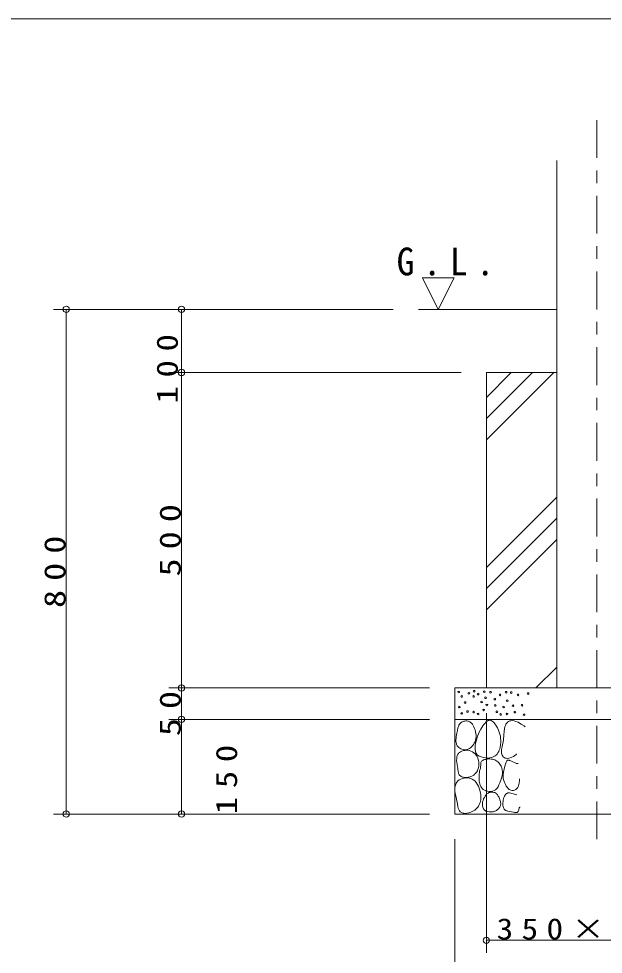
# Model space of a CAD drawing. Units: millimetres on the paper. Extents: x 0 to 420, y -594 to 297.
# Drawn here: x 300.1 to 346.5, y -396.1 to -322 of the extents above; entities that cross this region are included whole.
import ezdxf

# ---------------------------------------------------------------- set-up
doc = ezdxf.new("R2010")
doc.units = ezdxf.units.MM
doc.linetypes.add('USER2', pattern=[6, 3, -1, 1, -1])
for name, color, linetype, lineweight in [('0_2', 7, 'Continuous', 13), ('2D_DIMENSION', 7, 'Continuous', 13), ('3D_GLINE', 7, 'Continuous', 13), ('FMT', 7, 'Continuous', 13), ('FOOTING_C', 7, 'USER2', 13), ('HAT', 7, 'Continuous', 13), ('TEXT', 7, 'Continuous', 13)]:
    doc.layers.add(name, color=color, linetype=linetype, lineweight=lineweight)
doc.styles.add('ＭＳ ゴシック', font='')
doc.styles.get('ＭＳ ゴシック').set_extended_font_data('MS Gothic')

msp = doc.modelspace()

# ---------------------------------------------------------------- linework, layer by layer
at = {"layer": '0_2'}
for p, q in [((342.769, -333.23), (342.769, -375.035)), ((337.194, -350.035), (342.769, -350.035)), ((337.194, -350.035), (337.194, -375.035)), ((334.694, -375.035), (334.694, -385.035)), ((334.694, -375.035), (357.194, -375.035)), ((334.694, -377.535), (357.194, -377.535)), ((334.694, -385.035), (357.194, -385.035))]:
    msp.add_line(p, q, dxfattribs=at)
at = {"layer": '2D_DIMENSION'}
for p, q in [((329.808, -345.035), (302.9, -345.035)), ((303.9, -345.035), (303.9, -345.535)), ((329.808, -345.035), (312.036, -345.035)), ((313.036, -345.035), (313.036, -345.535)), ((303.9, -345.535), (303.9, -384.53)), ((313.036, -345.535), (313.036, -349.535)), ((313.036, -350.035), (313.036, -349.535)), ((329.802, -350.035), (312.036, -350.035)), ((335.194, -350.035), (312.036, -350.035)), ((313.036, -350.035), (313.036, -350.535)), ((313.036, -350.535), (313.036, -374.535)), ((313.036, -374.535), (313.036, -374.035)), ((332.694, -375.035), (312.036, -375.035)), ((332.694, -375.035), (312.036, -375.035)), ((313.036, -375.035), (313.036, -374.535)), ((313.036, -375.035), (313.036, -374.535)), ((313.036, -375.035), (313.036, -377.53)), ((337.194, -377.035), (337.194, -396.035)), ((332.7, -377.53), (312.036, -377.53)), ((332.7, -377.53), (312.036, -377.53)), ((313.036, -377.53), (313.036, -378.03)), ((313.036, -377.53), (313.036, -378.03)), ((313.036, -378.03), (313.036, -378.53)), ((313.036, -378.03), (313.036, -384.53)), ((303.9, -385.03), (303.9, -384.53)), ((313.036, -385.03), (313.036, -384.53)), ((332.7, -385.03), (302.9, -385.03)), ((332.7, -385.03), (312.036, -385.03)), ((334.694, -387.035), (334.694, -406.035)), ((337.194, -395.035), (337.694, -395.035)), ((337.694, -395.035), (354.194, -395.035))]:
    msp.add_line(p, q, dxfattribs=at)
for centre in [(303.9, -345.035), (313.036, -345.035), (313.036, -350.035), (313.036, -350.035), (313.036, -375.035), (313.036, -375.035), (313.036, -377.53), (313.036, -377.53), (303.9, -385.03), (313.036, -385.03), (337.194, -395.035)]:
    msp.add_circle(centre, 0.25, dxfattribs=at)
at = {"layer": '3D_GLINE'}
msp.add_line((331.808, -345.035), (342.769, -345.035), dxfattribs=at)
at = {"layer": 'FMT'}
msp.add_lwpolyline([(28, -579), (28, -322), (403, -322), (403, -579)], close=True, dxfattribs=at)
at = {"layer": 'FOOTING_C'}
msp.add_line((345.944, -330.035), (345.944, -387.535), dxfattribs=at)
at = {"layer": 'HAT'}
for p, q in [((337.194, -352.013), (339.173, -350.035)), ((337.194, -353.697), (340.856, -350.035)), ((337.194, -355.381), (342.54, -350.035)), ((337.194, -365.484), (342.769, -359.909)), ((337.194, -367.168), (342.769, -361.593)), ((337.194, -368.851), (342.769, -363.276)), ((341.113, -375.035), (342.769, -373.379))]:
    msp.add_line(p, q, dxfattribs=at)
for points in [[(334.859, -378.624), (334.897, -378.408), (334.945, -378.191), (334.978, -378.087), (335.022, -377.989), (335.077, -377.9), (335.148, -377.822), (335.207, -377.774), (335.273, -377.734), (335.345, -377.7), (335.42, -377.675), (335.497, -377.658), (335.575, -377.65), (335.651, -377.651), (335.725, -377.662), (335.779, -377.677), (335.83, -377.698), (335.879, -377.724), (335.925, -377.755), (336.01, -377.83), (336.087, -377.92), (336.154, -378.021), (336.212, -378.132), (336.262, -378.248), (336.303, -378.367), (336.34, -378.506), (336.366, -378.644), (336.38, -378.78), (336.38, -378.915), (336.367, -379.047), (336.339, -379.177), (336.297, -379.303), (336.239, -379.426), (336.179, -379.523), (336.109, -379.615), (336.03, -379.7), (335.943, -379.776), (335.848, -379.84), (335.748, -379.889), (335.643, -379.923), (335.533, -379.939), (335.44, -379.937), (335.348, -379.922), (335.257, -379.895), (335.169, -379.857), (335.087, -379.81), (335.012, -379.753), (334.946, -379.689), (334.891, -379.618), (334.86, -379.565), (334.836, -379.51), (334.816, -379.452), (334.802, -379.393), (334.786, -379.269), (334.784, -379.14), (334.795, -379.009), (334.813, -378.878)], [(337.137, -380.58), (336.964, -380.547), (336.79, -380.504), (336.707, -380.476), (336.629, -380.443), (336.558, -380.403), (336.495, -380.356), (336.445, -380.303), (336.404, -380.244), (336.371, -380.178), (336.345, -380.107), (336.326, -380.031), (336.314, -379.951), (336.308, -379.78), (336.32, -379.602), (336.348, -379.421), (336.387, -379.243), (336.431, -379.073), (336.494, -378.871), (336.564, -378.682), (336.649, -378.497), (336.752, -378.303), (336.908, -378.051), (336.997, -377.93), (337.09, -377.819), (337.188, -377.724), (337.288, -377.652), (337.338, -377.626), (337.389, -377.608), (337.439, -377.598), (337.49, -377.598), (337.572, -377.617), (337.652, -377.66), (337.731, -377.723), (337.806, -377.802), (337.878, -377.893), (337.946, -377.994), (338.067, -378.207), (338.148, -378.376), (338.214, -378.541), (338.265, -378.704), (338.303, -378.866), (338.327, -379.028), (338.339, -379.19), (338.337, -379.354), (338.324, -379.522), (338.286, -379.752), (338.256, -379.866), (338.219, -379.977), (338.173, -380.083), (338.116, -380.183), (338.05, -380.274), (337.971, -380.356), (337.885, -380.423), (337.79, -380.48), (337.687, -380.526), (337.579, -380.561), (337.469, -380.584), (337.356, -380.595), (337.245, -380.594)], [(334.923, -381.414), (334.872, -381.104), (334.851, -380.942), (334.841, -380.781), (334.844, -380.625), (334.853, -380.55), (334.867, -380.478), (334.887, -380.409), (334.913, -380.344), (334.946, -380.283), (334.987, -380.227), (335.023, -380.189), (335.064, -380.153), (335.155, -380.092), (335.259, -380.043), (335.372, -380.007), (335.491, -379.985), (335.613, -379.976), (335.735, -379.982), (335.854, -380.003), (335.917, -380.021), (335.978, -380.043), (336.094, -380.101), (336.201, -380.174), (336.297, -380.26), (336.381, -380.358), (336.454, -380.467), (336.513, -380.584), (336.559, -380.709), (336.582, -380.796), (336.599, -380.886), (336.608, -380.977), (336.611, -381.068), (336.607, -381.16), (336.596, -381.25), (336.579, -381.34), (336.554, -381.428), (336.523, -381.513), (336.485, -381.596), (336.44, -381.674), (336.388, -381.749), (336.329, -381.818), (336.263, -381.882), (336.19, -381.94), (336.11, -381.991), (336.043, -382.026), (335.973, -382.057), (335.9, -382.082), (335.825, -382.103), (335.748, -382.119), (335.672, -382.13), (335.595, -382.135), (335.52, -382.135), (335.447, -382.13), (335.376, -382.119), (335.309, -382.102), (335.246, -382.079), (335.188, -382.051), (335.136, -382.016), (335.09, -381.975), (335.052, -381.927), (335.021, -381.874), (334.997, -381.815), (334.978, -381.751), (334.964, -381.685)], [(336.72, -381.414), (336.735, -381.351), (336.742, -381.284), (336.745, -381.147), (336.751, -381.016), (336.763, -380.956), (336.784, -380.901), (336.818, -380.852), (336.862, -380.81), (336.916, -380.775), (336.978, -380.745), (337.045, -380.721), (337.117, -380.702), (337.265, -380.677), (337.374, -380.667), (337.479, -380.665), (337.582, -380.672), (337.681, -380.687), (337.776, -380.711), (337.867, -380.743), (337.953, -380.785), (338.035, -380.837), (338.101, -380.888), (338.162, -380.946), (338.219, -381.009), (338.27, -381.078), (338.317, -381.15), (338.358, -381.225), (338.392, -381.303), (338.42, -381.382), (338.453, -381.527), (338.466, -381.673), (338.462, -381.821), (338.442, -381.971), (338.409, -382.121), (338.366, -382.271), (338.26, -382.569), (338.194, -382.727), (338.118, -382.876), (338.074, -382.945), (338.025, -383.008), (337.969, -383.065), (337.907, -383.114), (337.856, -383.145), (337.801, -383.172), (337.682, -383.213), (337.554, -383.235), (337.423, -383.239), (337.292, -383.226), (337.165, -383.195), (337.048, -383.147), (336.994, -383.117), (336.944, -383.082), (336.868, -383.012), (336.805, -382.931), (336.753, -382.84), (336.711, -382.742), (336.678, -382.639), (336.653, -382.531), (336.636, -382.422), (336.624, -382.312), (336.616, -382.195), (336.614, -382.079), (336.618, -381.965), (336.628, -381.853), (336.642, -381.741), (336.663, -381.631), (336.689, -381.522)], [(334.859, -383.98), (334.768, -383.6), (334.73, -383.402), (334.705, -383.203), (334.699, -383.009), (334.705, -382.916), (334.719, -382.825), (334.74, -382.738), (334.77, -382.655), (334.81, -382.577), (334.859, -382.505), (334.947, -382.412), (335.053, -382.332), (335.173, -382.267), (335.304, -382.216), (335.441, -382.181), (335.581, -382.164), (335.72, -382.164), (335.854, -382.184), (335.931, -382.206), (336.005, -382.234), (336.076, -382.27), (336.144, -382.311), (336.269, -382.411), (336.381, -382.531), (336.479, -382.668), (336.563, -382.819), (336.632, -382.979), (336.688, -383.146), (336.737, -383.365), (336.753, -383.475), (336.761, -383.585), (336.763, -383.695), (336.758, -383.803), (336.746, -383.91), (336.726, -384.015), (336.698, -384.117), (336.663, -384.216), (336.619, -384.312), (336.567, -384.403), (336.507, -384.49), (336.437, -384.572), (336.359, -384.648), (336.271, -384.718), (336.13, -384.806), (335.975, -384.878), (335.814, -384.932), (335.652, -384.965), (335.494, -384.976), (335.42, -384.972), (335.349, -384.961), (335.282, -384.943), (335.22, -384.918), (335.165, -384.886), (335.116, -384.846), (335.054, -384.768), (335.007, -384.675), (334.971, -384.569), (334.944, -384.454), (334.904, -384.213)], [(337.201, -384.814), (337.161, -384.798), (337.124, -384.778), (337.089, -384.753), (337.057, -384.724), (337.028, -384.691), (337.001, -384.655), (336.977, -384.616), (336.955, -384.575), (336.92, -384.486), (336.896, -384.393), (336.882, -384.298), (336.88, -384.204), (336.886, -384.139), (336.896, -384.075), (336.912, -384.013), (336.932, -383.954), (336.982, -383.837), (337.041, -383.723), (337.099, -383.622), (337.163, -383.525), (337.2, -383.481), (337.239, -383.44), (337.282, -383.403), (337.329, -383.371), (337.399, -383.336), (337.475, -383.311), (337.554, -383.296), (337.636, -383.291), (337.717, -383.296), (337.796, -383.311), (337.871, -383.336), (337.939, -383.371), (337.989, -383.407), (338.035, -383.45), (338.075, -383.498), (338.111, -383.55), (338.144, -383.606), (338.174, -383.665), (338.228, -383.788), (338.276, -383.916), (338.297, -383.981), (338.314, -384.046), (338.325, -384.11), (338.332, -384.174), (338.332, -384.238), (338.324, -384.301), (338.309, -384.361), (338.287, -384.42), (338.258, -384.478), (338.223, -384.533), (338.182, -384.585), (338.137, -384.633), (338.088, -384.678), (338.035, -384.718), (337.989, -384.747), (337.941, -384.773), (337.892, -384.795), (337.841, -384.814), (337.789, -384.83), (337.736, -384.843), (337.628, -384.859), (337.519, -384.864), (337.41, -384.857), (337.304, -384.84)]]:
    msp.add_lwpolyline(points, close=True, dxfattribs=at)
for points in [[(340.281, -378.111), (340.186, -378.046), (339.961, -377.901), (339.832, -377.825), (339.704, -377.758), (339.544, -377.69), (339.398, -377.647), (339.266, -377.628), (339.148, -377.631), (339.043, -377.653), (338.951, -377.694), (338.872, -377.751), (338.805, -377.822), (338.747, -377.912), (338.701, -378.014), (338.665, -378.126), (338.638, -378.245), (338.603, -378.497), (338.581, -378.752), (338.545, -379.142), (338.519, -379.331), (338.484, -379.522), (338.441, -379.716), (338.403, -379.911), (338.392, -380.009), (338.39, -380.105), (338.398, -380.199), (338.42, -380.292), (338.449, -380.365), (338.489, -380.434), (338.54, -380.497), (338.602, -380.55), (338.675, -380.59), (338.76, -380.616), (338.857, -380.624), (338.966, -380.612), (339.091, -380.578), (339.221, -380.526), (339.344, -380.465), (339.453, -380.402), (339.537, -380.346), (339.586, -380.303), (339.595, -380.29), (339.591, -380.283), (339.543, -380.292)], [(339.704, -381.029), (339.648, -381.025), (339.592, -381.015), (339.476, -380.977), (339.246, -380.868), (339.137, -380.815), (339.036, -380.776), (338.99, -380.764), (338.946, -380.758), (338.906, -380.761), (338.869, -380.773), (338.824, -380.806), (338.787, -380.856), (338.755, -380.921), (338.728, -380.997), (338.684, -381.17), (338.645, -381.35), (338.555, -381.721), (338.525, -381.889), (338.517, -381.972), (338.516, -382.056), (338.522, -382.135), (338.534, -382.214), (338.575, -382.376), (338.635, -382.537), (338.709, -382.697), (338.778, -382.824), (338.858, -382.94), (338.903, -382.993), (338.951, -383.04), (339.004, -383.08), (339.062, -383.114), (339.148, -383.147), (339.241, -383.163), (339.336, -383.16), (339.431, -383.136), (339.477, -383.115), (339.521, -383.089), (339.564, -383.057), (339.605, -383.018), (339.642, -382.972), (339.677, -382.92), (339.708, -382.86), (339.736, -382.793), (339.767, -382.688), (339.79, -382.577), (339.819, -382.372), (339.83, -382.25), (339.832, -382.28)], [(339.607, -383.499), (339.513, -383.482), (339.416, -383.457), (339.221, -383.399), (339.126, -383.374), (339.035, -383.359), (338.949, -383.356), (338.908, -383.361), (338.869, -383.371), (338.832, -383.386), (338.797, -383.406), (338.764, -383.431), (338.733, -383.461), (338.704, -383.495), (338.677, -383.532), (338.629, -383.618), (338.589, -383.714), (338.557, -383.819), (338.533, -383.93), (338.516, -384.044), (338.508, -384.148), (338.506, -384.251), (338.512, -384.349), (338.526, -384.442), (338.549, -384.527), (338.582, -384.603), (338.601, -384.637), (338.624, -384.667), (338.649, -384.694), (338.677, -384.718), (338.725, -384.746), (338.779, -384.768), (338.838, -384.784), (338.902, -384.796), (339.041, -384.817), (339.19, -384.846), (339.35, -384.891), (339.428, -384.91), (339.503, -384.921), (339.538, -384.921), (339.572, -384.918), (339.605, -384.91), (339.636, -384.897), (339.664, -384.878), (339.691, -384.853), (339.714, -384.821), (339.736, -384.782), (339.757, -384.727), (339.775, -384.667), (339.805, -384.552), (339.819, -384.508), (339.833, -384.48), (339.84, -384.473), (339.847, -384.473), (339.855, -384.479), (339.864, -384.493)]]:
    msp.add_lwpolyline(points, dxfattribs=at)
for centre in [(335.01, -375.357), (335.241, -375.714), (335.807, -375.462), (336.185, -375.714), (336.227, -375.294), (336.541, -375.525), (337.024, -375.336), (337.129, -375.819), (337.527, -375.378), (337.863, -375.923), (338.282, -375.588), (338.764, -375.378), (339.163, -375.399), (339.708, -375.588), (340.505, -375.483), (335.052, -376.552), (335.514, -376.196), (336.814, -376.154), (337.233, -376.385), (337.904, -376.427), (338.555, -376.552), (338.848, -376.049), (339.309, -376.448), (340.023, -376.406), (335.241, -377.055), (335.703, -376.909), (336.185, -376.951), (336.541, -377.097), (336.982, -376.783), (338.03, -376.93), (338.324, -377.139), (338.827, -377.097), (339.456, -376.951), (340.19, -377.16)]:
    msp.add_circle(centre, 0.0663, dxfattribs=at)
at = {"layer": 'TEXT'}
for p, q in [((334.634, -342.535), (332.134, -342.535)), ((332.134, -342.535), (333.384, -345.035)), ((333.384, -345.035), (334.634, -342.535))]:
    msp.add_line(p, q, dxfattribs=at)

# ---------------------------------------------------------------- texts
at = {"layer": '2D_DIMENSION', "char_height": 1.686, "attachment_point": 7, "rotation": 90, "style": 'ＭＳ ゴシック'}
for s, insert in [('\\T1.5;\\W1.2;100', (312.771, -352.497)), ('\\T1.5;\\W1.25;500', (313.003, -366.204)), ('\\T1.5;\\W1.25;800', (303.866, -368.702)), ('\\T1.5;\\W1.25;50', (313.003, -378.857)), ('\\T1.5;\\W1.2;150', (317.468, -385.047))]:
    msp.add_mtext(s, dxfattribs=dict(at, insert=insert))
at = {"layer": '2D_DIMENSION', "insert": (338.004, -395.002), "char_height": 1.686, "attachment_point": 7, "style": 'ＭＳ ゴシック'}
msp.add_mtext('\\T1.5;\\W1.15;350×350', dxfattribs=at)
at = {"layer": 'TEXT', "insert": (330.084, -342.373), "char_height": 2.199, "attachment_point": 7, "style": 'ＭＳ ゴシック'}
msp.add_mtext('\\T1.48;\\W0.95;G.L.', dxfattribs=at)

doc.saveas('drawing.dxf')
